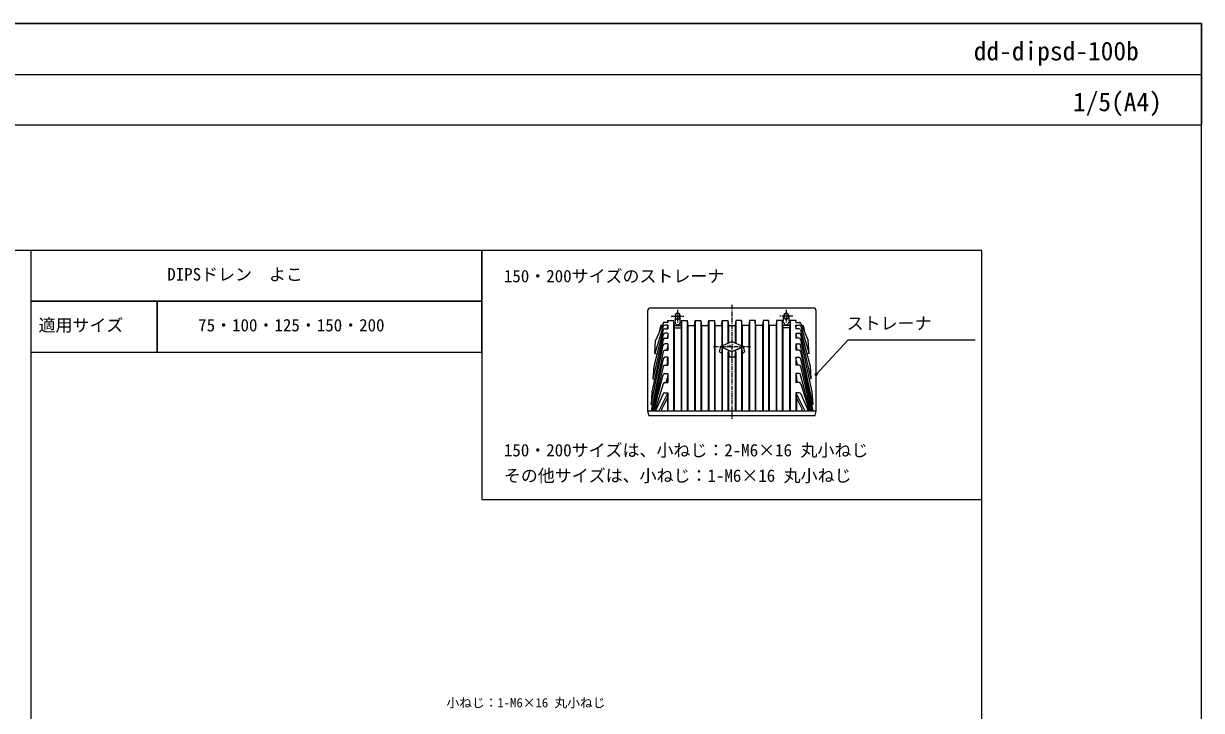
# Model space of a CAD drawing. Units: millimetres, scale not verified. Extents: x -690 to 690, y -477 to 478.
# Drawn here: x -4 to 690, y 72 to 478 of the extents above; entities that cross this region are included whole.
import ezdxf
from ezdxf.enums import TextEntityAlignment as Align

# ---------------------------------------------------------------- set-up
doc = ezdxf.new("R2010")
doc.units = ezdxf.units.MM
doc.header["$LTSCALE"] = 2
doc.linetypes.add('USER1', pattern=[2, 1.25, -0.25, 0.25, -0.25])
doc.linetypes.add('USER2', pattern=[0.375, 0.25, -0.125])
for name, color, linetype, lineweight in [('0-0_0', 7, 'Continuous', 15), ('0-2_L-1', 7, 'Continuous', 18), ('0-3_L-5', 2, 'USER1', 18), ('0-6_WAKU', 7, 'Continuous', 18), ('0-7_MOJI', 7, 'Continuous', 18)]:
    doc.layers.add(name, color=color, linetype=linetype, lineweight=lineweight)
doc.styles.add('ＭＳ ゴシック', font='')
doc.styles.get('ＭＳ ゴシック').set_extended_font_data('MS Gothic')

msp = doc.modelspace()

# ---------------------------------------------------------------- linework, layer by layer
at = {"layer": '0-0_0', "lineweight": 18}
for p, q in [((-689.996, 447.505), (690.004, 447.505)), ((0.004, 343.755), (0.004, -403.745))]:
    msp.add_line(p, q, dxfattribs=at)
at = {"layer": '0-0_0'}
msp.add_line((462.547, 270.074), (463.312, 270.898), dxfattribs=at)
at = {"layer": '0-0_0', "lineweight": 18}
msp.add_lwpolyline([(-560.621, -403.745), (560.629, -403.745), (560.629, 343.755), (-560.621, 343.755)], close=True, dxfattribs=at)
at = {"layer": '0-0_0'}
msp.add_circle((462.93, 270.486), 0.562, dxfattribs=at)
at = {"layer": '0-2_L-1'}
for p, q in [((461.263, 309.695), (365.263, 309.695)), ((380.096, 305.528), (380.096, 304.195)), ((382.43, 304.195), (382.43, 305.528)), ((444.096, 304.195), (444.096, 305.528)), ((446.43, 305.528), (446.43, 304.195)), ((372.669, 300.662), (368.287, 290.512)), ((375.596, 301.266), (373.587, 301.266)), ((375.596, 299.677), (373.667, 299.677)), ((375.314, 297.555), (375.596, 299.677)), ((375.475, 301.266), (375.596, 302.362)), ((375.596, 302.362), (375.596, 301.266)), ((375.596, 302.362), (378.93, 302.362)), ((375.596, 299.677), (375.596, 297.555)), ((378.93, 302.362), (378.93, 249.028)), ((378.93, 302.362), (379.263, 299.362)), ((379.096, 299.362), (383.43, 299.362)), ((379.096, 299.362), (379.263, 298.028)), ((383.263, 299.362), (383.596, 302.362)), ((383.43, 299.362), (383.263, 298.028)), ((383.596, 302.362), (383.596, 249.028)), ((383.596, 302.362), (386.93, 302.362)), ((386.93, 302.362), (386.93, 249.028)), ((386.93, 302.362), (387.263, 299.362)), ((387.263, 299.362), (387.263, 249.028)), ((387.263, 299.362), (391.263, 299.362)), ((391.263, 299.362), (391.596, 302.362)), ((391.263, 299.362), (391.263, 249.028)), ((391.596, 302.362), (391.596, 249.028)), ((391.596, 302.362), (394.93, 302.362)), ((394.93, 302.362), (394.93, 249.028)), ((394.93, 302.362), (395.263, 299.362)), ((395.263, 299.362), (395.263, 249.028)), ((395.263, 299.362), (399.263, 299.362)), ((399.263, 299.362), (399.596, 302.362)), ((399.263, 299.362), (399.263, 249.028)), ((399.596, 302.362), (399.596, 249.028)), ((399.596, 302.362), (402.93, 302.362)), ((402.93, 302.362), (402.93, 249.028)), ((402.93, 302.362), (403.263, 299.362)), ((403.263, 299.362), (403.263, 249.028)), ((403.263, 299.362), (407.263, 299.362)), ((407.263, 299.362), (407.596, 302.362)), ((407.263, 299.362), (407.263, 287.391)), ((407.596, 302.362), (407.596, 287.539)), ((407.596, 302.362), (410.93, 302.362)), ((410.93, 302.362), (410.93, 289.021)), ((410.93, 302.362), (411.263, 299.362)), ((411.263, 299.362), (411.263, 289.17)), ((411.263, 299.362), (415.263, 299.362)), ((415.596, 302.362), (415.263, 299.362)), ((415.263, 299.362), (415.263, 289.17)), ((415.596, 302.362), (415.596, 289.021)), ((418.93, 302.362), (415.596, 302.362)), ((418.93, 302.362), (418.93, 287.539)), ((419.263, 299.362), (418.93, 302.362)), ((419.263, 299.362), (419.263, 287.391)), ((423.263, 299.362), (419.263, 299.362)), ((423.596, 302.362), (423.263, 299.362)), ((423.263, 299.362), (423.263, 249.028)), ((423.596, 302.362), (423.596, 249.028)), ((426.93, 302.362), (423.596, 302.362)), ((426.93, 302.362), (426.93, 249.028)), ((427.263, 299.362), (426.93, 302.362)), ((427.263, 299.362), (427.263, 249.028)), ((431.263, 299.362), (427.263, 299.362)), ((431.596, 302.362), (431.263, 299.362)), ((431.263, 299.362), (431.263, 249.028)), ((431.596, 302.362), (431.596, 249.028)), ((434.93, 302.362), (431.596, 302.362)), ((434.93, 302.362), (434.93, 249.028)), ((435.263, 299.362), (434.93, 302.362)), ((435.263, 299.362), (435.263, 249.028)), ((439.263, 299.362), (435.263, 299.362)), ((439.596, 302.362), (439.263, 299.362)), ((439.263, 299.362), (439.263, 249.028)), ((439.596, 302.362), (439.596, 249.028)), ((442.93, 302.362), (439.596, 302.362)), ((442.93, 302.362), (442.93, 249.028)), ((443.263, 299.362), (442.93, 302.362)), ((447.43, 299.362), (443.096, 299.362)), ((443.096, 299.362), (443.263, 298.028)), ((447.596, 302.362), (447.263, 299.362)), ((447.43, 299.362), (447.263, 298.028)), ((447.596, 302.362), (447.596, 249.028)), ((450.93, 302.362), (447.596, 302.362)), ((450.93, 302.362), (450.93, 301.266)), ((451.051, 301.266), (450.93, 302.362)), ((450.93, 301.266), (452.939, 301.266)), ((450.93, 299.677), (450.93, 297.555)), ((450.93, 299.677), (452.859, 299.677)), ((451.212, 297.555), (450.93, 299.677)), ((453.857, 300.662), (458.238, 290.512)), ((372.751, 294.196), (366.684, 267.884)), ((372.736, 296.805), (367.218, 275.427)), ((373.704, 297.555), (375.596, 297.555)), ((375.596, 294.971), (373.725, 294.971)), ((373.738, 291.971), (375.596, 291.971)), ((375.122, 291.971), (375.263, 292.604)), ((375.596, 294.971), (375.263, 292.604)), ((375.263, 292.604), (375.263, 291.971)), ((375.596, 294.971), (375.596, 291.971)), ((379.263, 298.028), (379.263, 249.028)), ((379.263, 298.028), (383.263, 298.028)), ((383.263, 298.028), (383.263, 249.028)), ((443.263, 298.028), (443.263, 249.028)), ((447.263, 298.028), (443.263, 298.028)), ((447.263, 298.028), (447.263, 249.028)), ((452.822, 297.555), (450.93, 297.555)), ((450.93, 294.971), (450.93, 291.971)), ((450.93, 294.971), (452.801, 294.971)), ((450.93, 294.971), (451.263, 292.604)), ((452.788, 291.971), (450.93, 291.971)), ((451.263, 292.604), (451.263, 291.971)), ((451.404, 291.971), (451.263, 292.604)), ((453.775, 294.196), (459.842, 267.884)), ((453.79, 296.805), (459.308, 275.427)), ((365.615, 252.8), (372.766, 287.779)), ((372.76, 291.18), (366.149, 260.342)), ((375.596, 288.579), (373.746, 288.579)), ((373.746, 284.808), (375.596, 284.808)), ((374.983, 284.808), (375.263, 286.231)), ((375.596, 288.579), (375.263, 286.231)), ((375.263, 286.231), (375.263, 284.808)), ((375.596, 288.579), (375.596, 284.808)), ((406.596, 287.094), (405.763, 283.931)), ((407.493, 286.37), (407.16, 283.154)), ((411.882, 284.401), (407.215, 286.616)), ((407.596, 286.014), (407.596, 249.028)), ((414.644, 284.401), (419.31, 286.616)), ((418.93, 286.014), (418.93, 249.028)), ((419.033, 286.37), (419.366, 283.154)), ((419.93, 287.094), (420.763, 283.931)), ((450.93, 288.579), (450.93, 284.808)), ((450.93, 288.579), (451.263, 286.231)), ((450.93, 288.579), (452.78, 288.579)), ((452.78, 284.808), (450.93, 284.808)), ((451.263, 286.231), (451.263, 284.808)), ((451.543, 284.808), (451.263, 286.231)), ((460.911, 252.8), (453.76, 287.779)), ((453.766, 291.18), (460.377, 260.342)), ((372.766, 284.008), (365.615, 249.028)), ((372.76, 279.867), (366.149, 249.028)), ((367.753, 282.969), (369.11, 282.755)), ((375.596, 280.657), (373.738, 280.657)), ((375.263, 278.236), (374.823, 276.115)), ((375.263, 278.236), (375.596, 280.657)), ((375.263, 278.236), (375.263, 276.115)), ((375.596, 280.657), (375.596, 276.115)), ((406.882, 283.4), (405.763, 283.931)), ((407.263, 282.797), (407.263, 249.028)), ((410.93, 283.799), (410.93, 249.028)), ((411.24, 284.363), (411.573, 280.83)), ((411.263, 280.266), (411.263, 249.028)), ((413.263, 280.372), (412.215, 280.869)), ((413.263, 280.372), (414.31, 280.869)), ((415.286, 284.363), (414.953, 280.83)), ((415.263, 280.266), (415.263, 249.028)), ((415.596, 283.799), (415.596, 249.028)), ((419.263, 282.797), (419.263, 249.028)), ((419.644, 283.4), (420.763, 283.931)), ((450.93, 280.657), (450.93, 276.115)), ((451.263, 278.236), (450.93, 280.657)), ((450.93, 280.657), (452.788, 280.657)), ((451.263, 278.236), (451.263, 276.115)), ((451.263, 278.236), (451.703, 276.115)), ((453.76, 284.008), (460.911, 249.028)), ((453.766, 279.867), (460.377, 249.028)), ((458.773, 282.969), (457.416, 282.755)), ((372.751, 275.34), (366.684, 249.028)), ((373.725, 276.115), (375.596, 276.115)), ((375.596, 271.156), (375.596, 265.736)), ((452.801, 276.115), (450.93, 276.115)), ((450.93, 271.156), (450.93, 265.736)), ((453.775, 275.34), (459.842, 249.028)), ((367.218, 249.028), (372.736, 270.406)), ((372.711, 265.032), (367.753, 249.028)), ((373.667, 265.736), (375.596, 265.736)), ((374.542, 265.736), (375.263, 268.551)), ((375.263, 268.551), (375.263, 265.736)), ((452.859, 265.736), (450.93, 265.736)), ((451.263, 268.551), (451.263, 265.736)), ((451.983, 265.736), (451.263, 268.551)), ((459.308, 249.028), (453.79, 270.406)), ((453.814, 265.032), (458.773, 249.028)), ((366.149, 260.342), (365.615, 252.8)), ((372.669, 259.179), (368.287, 249.028)), ((375.582, 259.651), (370.215, 249.028)), ((373.587, 259.783), (375.596, 259.783)), ((375.596, 259.783), (375.263, 256.803)), ((375.596, 259.783), (375.596, 249.028)), ((450.93, 259.783), (450.93, 249.028)), ((450.944, 259.651), (456.31, 249.028)), ((453.857, 259.179), (458.238, 249.028)), ((460.377, 260.342), (460.911, 252.8)), ((365.615, 252.8), (366.361, 252.681)), ((375.263, 256.803), (371.824, 249.996)), ((375.263, 256.803), (375.263, 249.028)), ((451.263, 256.803), (451.263, 249.028)), ((451.263, 256.803), (454.701, 249.996)), ((460.911, 252.8), (460.164, 252.681))]:
    msp.add_line(p, q, dxfattribs=at)
at = {"layer": '0-2_L-1', "linetype": 'USER2'}
for p, q in [((379.763, 305.195), (379.763, 301.362)), ((382.763, 301.362), (382.763, 305.195)), ((443.763, 301.362), (443.763, 305.195)), ((446.763, 305.195), (446.763, 301.362))]:
    msp.add_line(p, q, dxfattribs=at)
at = {"layer": '0-2_L-1'}
for points in [[(363.596, 249.028), (462.93, 249.028), (462.93, 308.028)], [(363.596, 308.028), (363.596, 249.028), (364.263, 246.362), (462.263, 246.362), (462.93, 249.028)], [(372.711, 298.973), (367.753, 282.969), (368.287, 290.512)], [(372.107, 299.362), (371.336, 299.362), (370.215, 294.979)], [(453.814, 298.973), (458.773, 282.969), (458.238, 290.512)], [(454.418, 299.362), (455.19, 299.362), (456.31, 294.979)], [(367.218, 275.427), (366.684, 267.884), (367.731, 267.719)], [(373.704, 271.156), (375.596, 271.156), (375.263, 268.551)], [(452.822, 271.156), (450.93, 271.156), (451.263, 268.551)], [(459.308, 275.427), (459.842, 267.884), (458.795, 267.719)], [(452.939, 259.783), (450.93, 259.783), (451.263, 256.803)]]:
    msp.add_lwpolyline(points, dxfattribs=at)
msp.add_lwpolyline([(406.596, 287.094), (413.263, 290.059), (419.93, 287.094), (413.263, 283.931)], close=True, dxfattribs=at)
for centre, radius, start, end in [((365.263, 308.028), 1.667, 90, 180), ((381.263, 305.528), 1.167, 90, 180), ((381.263, 305.528), 1.167, 0, 90), ((445.263, 305.528), 1.167, 90, 180), ((445.263, 305.528), 1.167, 0, 90), ((461.263, 308.028), 1.667, 0, 90), ((373.587, 300.266), 1, 90, 156.65184), ((373.667, 298.677), 1, 90, 162.7847), ((381.263, 304.195), 1.167, 180, 270), ((381.263, 304.195), 1.167, 270, 360), ((445.263, 304.195), 1.167, 180, 270), ((445.263, 304.195), 1.167, 270, 360), ((452.859, 298.677), 1, 17.2153, 90), ((452.939, 300.266), 1, 23.34816, 90), ((373.704, 296.555), 1, 90, 165.52743), ((373.725, 293.971), 1, 90, 167.01527), ((373.738, 290.971), 1, 90, 167.90039), ((452.788, 290.971), 1, 12.09961, 90), ((452.801, 293.971), 1, 12.98473, 90), ((452.822, 296.555), 1, 14.47257, 90), ((373.746, 287.579), 1, 90, 168.44539), ((373.746, 283.808), 1, 90, 168.44539), ((406.93, 286.014), 0.667, 0, 64.614), ((419.596, 286.014), 0.667, 115.386, 180), ((452.78, 287.579), 1, 11.55461, 90), ((452.78, 283.808), 1, 11.55461, 90), ((373.738, 279.657), 1, 90, 167.90039), ((406.596, 282.797), 0.667, 0, 64.614), ((411.596, 283.799), 0.667, 64.614, 180), ((411.93, 280.266), 0.667, 64.614, 180), ((414.596, 280.266), 0.667, 0, 115.386), ((414.93, 283.799), 0.667, 0, 115.386), ((419.93, 282.797), 0.667, 115.386, 180), ((452.788, 279.657), 1, 12.09961, 90), ((373.704, 270.156), 1, 90, 165.52743), ((373.725, 275.115), 1, 90, 167.01527), ((452.801, 275.115), 1, 12.98473, 90), ((452.822, 270.156), 1, 14.47257, 90), ((373.667, 264.736), 1, 90, 162.7847), ((452.859, 264.736), 1, 17.2153, 90), ((373.587, 258.783), 1, 90, 156.65184), ((452.939, 258.783), 1, 23.34816, 90), ((372.419, 249.695), 0.667, 153.19982, 270), ((454.106, 249.695), 0.667, 270, 26.80018)]:
    msp.add_arc(centre, radius, start, end, dxfattribs=at)
at = {"layer": '0-2_L-1', "linetype": 'USER2'}
for centre, start, end in [((381.263, 305.195), 90, 180), ((381.263, 305.195), 0, 90), ((445.263, 305.195), 90, 180), ((445.263, 305.195), 0, 90), ((381.263, 301.362), 180, 270), ((381.263, 301.362), 270, 0), ((445.263, 301.362), 180, 270), ((445.263, 301.362), 270, 0)]:
    msp.add_arc(centre, 1.5, start, end, dxfattribs=at)
at = {"layer": '0-3_L-5'}
for p, q in [((381.263, 308.698), (381.263, 301.025)), ((413.263, 311.695), (413.263, 244.362)), ((445.263, 308.698), (445.263, 301.025)), ((377.426, 304.862), (385.099, 304.862)), ((449.099, 304.862), (441.426, 304.862)), ((402.33, 287.094), (424.196, 287.094))]:
    msp.add_line(p, q, dxfattribs=at)
at = {"layer": '0-6_WAKU'}
for points in [[(-689.996, -477.495), (690.004, -477.495), (690.004, 477.505), (-689.996, 477.505)], [(690.004, 417.505), (-689.996, 417.505), (-689.996, 477.505), (690.004, 477.505)]]:
    msp.add_lwpolyline(points, close=True, dxfattribs=at)
at = {"layer": '0-7_MOJI'}
for points in [[(0.004, 313.755), (265.897, 313.755), (265.897, 343.755), (0.004, 343.755)], [(265.897, 196.852), (560.629, 196.852), (560.629, 343.755), (265.897, 343.755)], [(0.004, 283.755), (74.44, 283.755), (74.44, 313.755), (0.004, 313.755)], [(74.44, 283.755), (265.897, 283.755), (265.897, 313.755), (74.44, 313.755)]]:
    msp.add_lwpolyline(points, close=True, dxfattribs=at)
msp.add_lwpolyline([(462.93, 270.486), (481.859, 290.889), (556.6, 290.889)], dxfattribs=at)

# ---------------------------------------------------------------- texts
at = {"layer": '0-2_L-1', "style": 'ＭＳ ゴシック', "width": 0.9}
msp.add_text('DKC', height=1.711, dxfattribs=at).set_placement((410.413, 285.928), align=Align.BOTTOM_LEFT)
at = {"layer": '0-6_WAKU', "style": 'ＭＳ ゴシック'}
for s, p in [('dd-dipsd-100b', (555.803, 452.505)), ('1/5(A4)', (614.28, 422.505))]:
    msp.add_text(s, height=11, dxfattribs=at).set_placement(p, align=Align.BOTTOM_LEFT)
at = {"layer": '0-7_MOJI', "style": 'ＭＳ ゴシック'}
for s, height, p in [('DIPSドレン\u3000よこ', 7.331, (80.459, 323.755)), ('150・200サイズのストレーナ', 7.331, (278.872, 322.702)), ('適用サイズ', 7.331, (4.599, 293.755)), ('75・100・125・150・200', 7.331, (98.7, 293.755)), ('ストレーナ', 7.331, (480.918, 294.853)), ('150・200サイズは、小ねじ：2-M6×16 丸小ねじ', 7.331, (278.872, 220.026)), ('その他サイズは、小ねじ：1-M6×16 丸小ねじ', 7.331, (278.872, 205.026)), ('小ねじ：1-M6×16 丸小ねじ ', 5.499, (245.058, 72.572))]:
    msp.add_text(s, height=height, dxfattribs=at).set_placement(p, align=Align.BOTTOM_LEFT)

doc.saveas('drawing.dxf')
